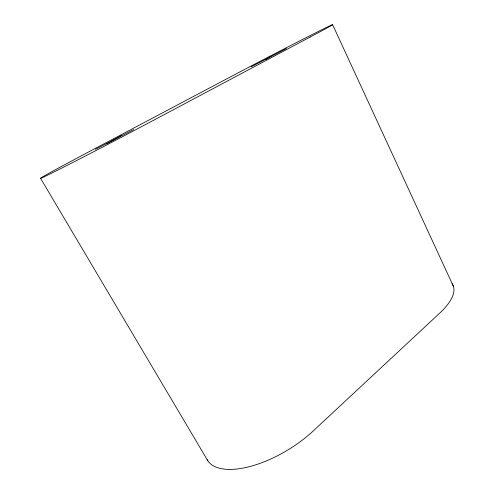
<?xml version="1.0" encoding="UTF-8"?>
<svg xmlns="http://www.w3.org/2000/svg" width="494" height="494" viewBox="0 0 494 494"><rect width="100%" height="100%" fill="white"/><g stroke="black" fill="none" stroke-linecap="round" stroke-linejoin="round"><path stroke-width="0.74" d="M266.081 59.36L271.008 56.273M106.679 143.908L121.685 135.405M251.063 66.838L286.397 48.585M95.472 149.293L133.646 129.601M40.551 178.322L207.918 460.933M332.616 24.7L453.449 286.415M452.121 283.717A65.097 25.552 -24.8 0 1 440.031 312.826L313.239 430.935A74.094 32.882 -31.2 0 1 207.153 459.704M310.059 37.093L146.434 124.056A82.319 1.124 -27.6 0 1 46.627 175.605A82.319 1.124 -27.6 0 1 87.957 152.306L233.514 75.286A71.377 0.852 -27.4 0 1 319.779 30.739A71.377 0.852 -27.4 0 1 310.059 37.093"/></g></svg>
